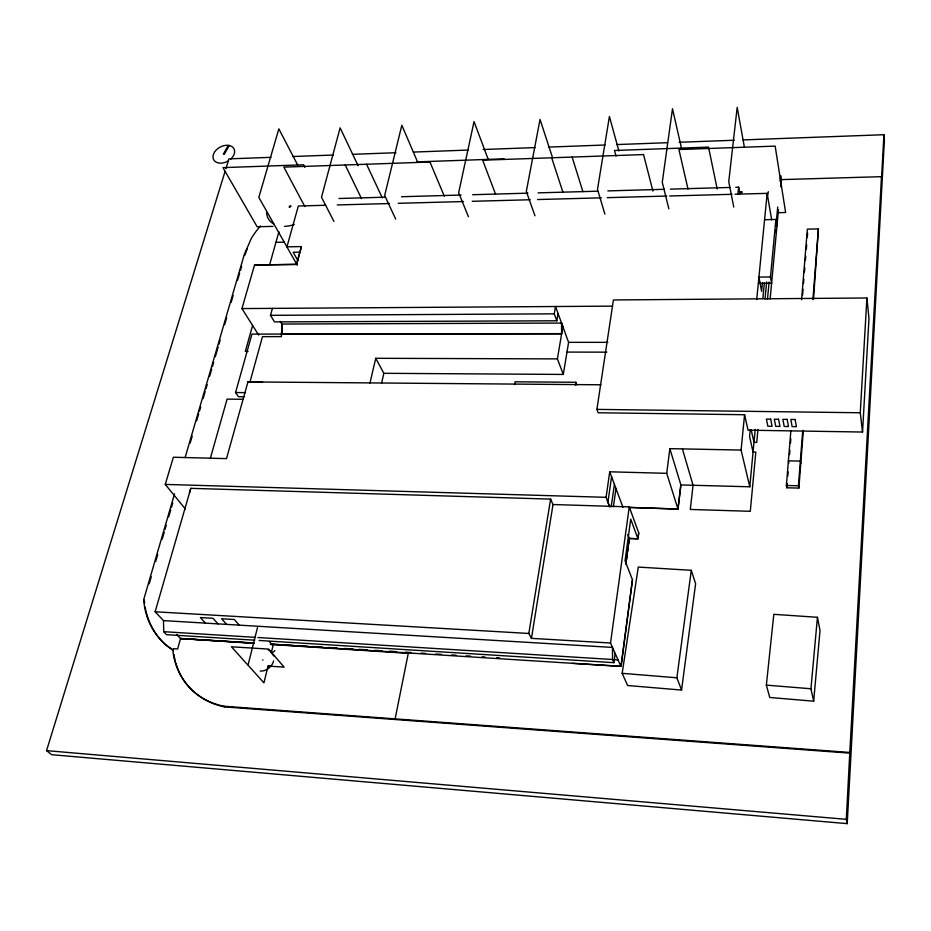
<?xml version="1.0" encoding="UTF-8"?>
<svg xmlns="http://www.w3.org/2000/svg" width="931" height="931" viewBox="0 0 931 931"><rect width="100%" height="100%" fill="white"/><g stroke="black" fill="none" stroke-linecap="round" stroke-linejoin="round"><path stroke-width="1.4" d="M225.081 171.385L46.55 750.63L51.729 754.704L847.21 823.644L884.369 140.569M847.21 823.644L846.302 819.338L849.805 752.446L881.482 176.669L781.295 179.613L780.632 186.747M743.054 139.918L883.926 134.716L881.564 177.693L881.482 176.669M862.537 432.042L860.267 412.759L866.912 297.99L613.424 299.957L596.899 409.396L598.121 412.759L744.579 414.726L748.07 430.18L862.537 432.042L868.972 318.472L866.912 297.99M790.873 430.646L786.381 485.47L786.835 487.774L798.868 488.088L798.437 485.784L802.708 430.832M812.914 299.596L818.407 228.91L807.363 229.131L801.591 299.677M798.868 488.088L803.348 430.343M813.508 299.27L818.407 228.91M786.835 487.774L787.195 483.433M787.789 476.195L788.138 471.854M789.546 454.561L789.907 450.255M790.489 443.075L790.838 438.769M802.58 295.034L803.046 289.285M803.511 283.536L803.872 279.219M804.454 272.027L804.803 267.721M805.396 260.529L805.746 256.211M806.339 249.031L806.688 244.713M807.27 237.521L807.631 233.204M813.671 701.183L820.013 630.52L817.441 617.3L773.812 614.32L766.353 685.123L769.751 697.482L813.671 701.183L810.936 688.765L817.441 617.3M749.781 486.785L741.099 450.069L669.843 448.649L680.898 484.946L677.989 509.059L628.739 507.407L677.989 509.059L680.84 484.946L749.781 486.785L755.204 429.354M767.481 299.258L769.111 282M760.115 283.361L771.601 283.245L770.472 276.961L775.884 219.472L764.572 219.716M775.977 225.605L777.711 207.031M780.131 181.312L780.667 175.598L781.458 180.614M757.95 429.4L756.74 442.411L753.97 442.353L751.154 429.68M770.146 298.967L778.502 209.568M750.258 429.633L749.595 436.592L753.063 452L755.832 452.059L750.293 511.305L690.302 509.443L693.06 485.272L682.411 448.905M762.896 298.188L764.398 282.559M765.038 298.898L766.655 281.907M756.717 299.561L767.167 193.357L734.99 194.218M762.442 282.791L761.616 291.345L758.928 277.089L770.472 276.961M741.099 450.069L744.579 414.726M737.887 194.137L738.655 187.201L735.746 187.294M677.989 509.059L666.724 473.332L669.843 448.649M629.135 538.455L637.933 538.781L630.729 519.172L625.05 560.753L632.463 579.78L621.163 666.317L572.309 663.303M627.773 534.534L629.251 538.444L637.933 538.781L638.713 532.846L629.263 506.883L553.002 504.521L550.617 499.109L190.797 488.333L155.128 611.772L163.495 620.581L163.751 631.683L166.44 634.663L254.78 640.191M681.562 690.057L695.608 583.737L691.291 570.307L638.282 567.072L622.164 673.322L627.622 685.519L681.562 690.057L676.872 677.791L691.291 570.307M629.251 538.467L625.853 563.872L629.263 537.559M270.339 644.217L620.93 666.387L632.463 579.78M637.933 538.781L638.724 532.846M625.795 563.849L629.251 538.444M620.93 666.387L610.527 643.018L629.263 506.883M259.121 640.47L613.89 662.663L615.182 653.481M609.84 507.069L606.081 497.329L609.735 471.808L666.724 473.332M611.202 506.755L614.437 484.295M613.389 506.708L616.008 488.507M607.92 502.065L611.62 476.672M610.527 643.018L531.45 638.352L553.002 504.521M575.405 385.12L575.858 382.28L515.076 381.803L514.564 384.619M531.45 638.352L528.831 633.464L550.617 499.109M563.302 374.437L557.401 358.9L375.74 358.295L383.851 373.308L563.302 374.437L568.597 342.34L555.516 306.508L554.259 313.852L556.808 320.799L274.505 321.893L270.49 315.33L272.411 308.382M557.401 358.9L562.836 326.548L561.556 323.069L281.884 324.035M556.808 320.799L558.065 313.479M395.128 718.872L408.348 652.945M381.582 383.223L383.851 373.308M369.968 383.048L375.74 358.295M271.352 652.573L273.004 645.823L269.35 641.517M257.503 627.517L248.03 665.176L263.927 682.889L268.047 666.072L284.095 667.12L268.687 649.093L231.47 646.801L247.565 664.734M325.664 205.262L298.339 206.007L286.946 246.831L301.411 246.587L296.605 264.334L254.547 264.986L241.944 308.58L258.655 335.067M301.411 246.587L296.535 264.427L254.547 264.986M250.02 381.768L262.484 336.65L281.36 336.626L281.93 324.116M176.692 634.488L180.521 638.538L177.646 648.954L173.259 648.686L173.061 652.34A89.085 73.351 -41.2 0 0 223.894 706.233L224.534 706.897L849.933 753.144M247.96 381.873L262.519 382.024L247.96 381.873L226.501 458.611L173.364 457.226L165.264 484.411L185.409 509.036M252.592 325.466L245.295 351.429L248.088 351.429M269.769 264.323L278.928 231.703M244.143 396.781L238.429 396.722L235.566 392.533L251.94 334.101L561.637 333.647M210.301 458.518L227.083 399.12L242.805 399.306M189.447 493.046L190.797 488.333M145.958 610.945A96.37 77.808 -39.5 0 0 166.882 645.823L173.573 650.641L166.218 645.136A96.44 77.843 -39.5 0 1 143.677 599.727L174.539 493.849M185.094 457.621L244.376 254.233L251.254 238.569A76.423 56.64 -28 0 1 260.459 225.989M149.216 583.725L151.253 576.766M155.71 561.44L157.735 554.48M162.192 539.165L164.217 532.206M165.031 529.413L166.253 525.247M168.686 516.891L170.71 509.92M171.525 507.139L172.735 502.961M190.168 443.086L192.193 436.127M196.65 420.812L198.687 413.853M199.49 411.06L200.712 406.882M203.144 398.526L205.169 391.567M205.984 388.786L207.194 384.608M209.626 376.252L211.663 369.293M212.466 366.5L213.688 362.334M215.305 356.759L218.145 347.007M218.96 344.226L220.17 340.048M224.627 324.733L226.664 317.774M231.121 302.459L233.146 295.488M237.603 280.173L239.628 273.214M240.442 270.432L241.664 266.254M225.942 168.604L228.933 158.875L271.049 157.327M244.9 255.106L247.309 248.519M228.316 145.364L223.324 154.115L224.29 154.267L229.27 145.515M262.903 660.219L262.903 659.823M272.143 652.852L274.924 650.641M740.296 192.019L741.844 191.821M289.25 207.136L289.366 206.263L290.728 206.065M289.995 206.601L290.833 206.251L289.576 207.31M741.099 192.414L742.088 192.182L740.517 193.113M274.505 655.459L273.563 655.843L270.549 651.2A11.882 9.88 -42.7 0 0 268.233 649.966M292.834 156.524L333.496 155.023M352.384 154.325L395.954 152.719M413.376 152.079L468.561 150.042M483.084 149.507L535.372 147.575M548.44 147.098L605.08 145.003M616.706 144.573L667.527 142.699M679.153 142.268L734.338 140.244M417.041 161.878L504.218 158.829M338.965 198.501L385.481 197.186M401.47 196.732L461.054 195.044M472.68 194.719L527.912 193.159M538.083 192.868L597.667 191.192M607.85 190.902L664.525 189.296M670.343 189.133L729.927 187.457M337.255 204.948L389.507 203.54M398.224 203.307L463.545 201.55M472.25 201.305L530.309 199.746M537.571 199.548L601.438 197.826M607.245 197.663L666.759 196.057M669.668 195.987L732.08 194.3M778.386 212.675L785.624 212.512L775.162 146.12L678.908 149.542L688.032 189.179M273.016 226.373L257.142 226.745L222.963 167.638L303.587 164.799L304.903 167.359M275.948 242.316L284.444 242.153M300.213 252.138L293.172 252.243L297.85 260.575M241.944 308.58L612.505 306.136M270.49 315.33L554.259 313.852M568.597 342.34L607.85 342.352M566.991 352.081L606.826 352.162M247.949 381.908L600.879 384.794M235.566 392.533L245.586 392.638M596.899 409.396L860.267 412.759M786.381 485.47L798.437 485.784M165.264 484.411L606.081 497.329M155.128 611.772L528.831 633.464M163.472 620.616L612.482 647.417L612.551 659.497L613.89 662.663M253.046 643.251L180.521 638.538L253.023 642.937M271.864 644.077L279.114 644.52M282.023 644.694L293.614 645.404M297.967 645.66L308.114 646.277M312.467 646.545L322.615 647.161M328.422 647.51L337.115 648.034M344.365 648.476L353.07 649M358.866 649.361L367.57 649.885M374.809 650.327L382.059 650.769M389.309 651.2L396.559 651.642M405.264 652.177L411.06 652.526M421.208 653.143L425.56 653.399M435.708 654.016L441.515 654.377M451.663 654.982L456.015 655.249M466.163 655.866L470.516 656.134M482.107 656.832L485.004 657.007M496.607 657.717L499.505 657.891M163.751 631.683L254.954 637.328M257.852 637.514L612.551 659.497M613.727 659.707L618.079 659.986M180.521 638.538L254.407 643.205M270.456 644.392L408.255 653.353M223.894 706.233L849.805 752.446M622.164 673.322L676.872 677.791M766.353 685.123L810.936 688.765M46.55 750.63L846.302 819.338M143.677 599.727L144.352 600.437A96.37 77.808 -39.5 0 0 144.619 603.102M205.448 623.142L200.398 617.556L213.013 618.289L217.994 623.898M226.547 624.352L221.601 618.743L234.333 619.487L239.197 625.108M280.278 321.416L282.43 324.966M297.292 265.195L258.818 197.407L278.846 128.874L297.629 164.927M304.856 206.601L283.85 167.114L429.959 162.029L444.308 196.197M333.926 221.403L321.498 197.267L340.118 127.85L358.109 165.683M345.215 164.973L361.472 198.536M366.546 164.24L382.327 197.942M395.698 219.134L384.678 195.463L401.831 125.243L417.716 162.273M468.456 216.772L458.657 192.729L474.042 121.612L488.158 159.224M607.349 500.808L609.444 506.266M495.548 194.137L482.665 160.19L643.542 154.581L652.934 191.076M575.858 382.28L576.824 384.875M609.735 471.808L622.944 507.232M534.976 215.783L526.318 191.414L540.038 119.412L552.49 157.56M551.676 157.781L562.929 192.217M572.123 157.071L582.899 191.658M604.894 214.107L597.493 189.377L609.409 116.48L618.906 151.043M616.031 156.071L614.472 150.473L708.514 147.11L717.207 189.005M668.865 208.8L662.267 182.267L672.496 108.752L681.457 148.087M733.768 207.089L728.752 181.661L737.189 107.356L744.381 147.156M788.848 463.173L788.394 460.833L800.357 461.101L800.788 463.44M738.655 187.201L739.889 193.683M767.167 193.357L771.671 219.879M775.919 229.771L776.361 232.389M775.884 219.472L776.954 225.919M883.926 134.716L884.45 141.593M281.872 323.872L282.058 334.043L561.614 333.81L561.556 323.069M145.678 609.654A96.37 77.808 -39.5 0 1 145.178 607.059M224.534 706.897A89.015 73.328 -41.2 0 1 175.773 662.767M175.4 661.406A89.015 73.328 -41.2 0 1 173.934 654.446M273.609 660.894A11.882 9.88 -42.7 0 1 260.226 671.076M294.312 224.441A24.8 17.922 -27.9 0 1 284.467 226.373M273.772 223.987A24.8 17.922 -27.9 0 1 266.592 212.268M768.319 191.67A27.476 20.901 -12.8 0 1 767.388 195.859M230.772 159.05A11.533 8.018 -28.7 0 0 230.015 145.69L227.525 145.283A11.533 8.018 -28.7 0 0 213.001 157.258A11.533 8.018 -28.7 0 0 228.374 160.842M268.175 666.212C269.362 669.04 270.444 663.594 268.175 666.212M770.647 419.148L766.388 419.09L767.854 426.223L772.09 426.282L770.647 419.148M778.572 419.264L774.301 419.194L775.721 426.34L779.969 426.41L778.572 419.264M787.149 419.381L782.855 419.322L784.216 426.468L788.476 426.538L787.149 419.381M795.121 419.497L790.826 419.439L792.141 426.596L796.412 426.666L795.121 419.497"/></g></svg>
